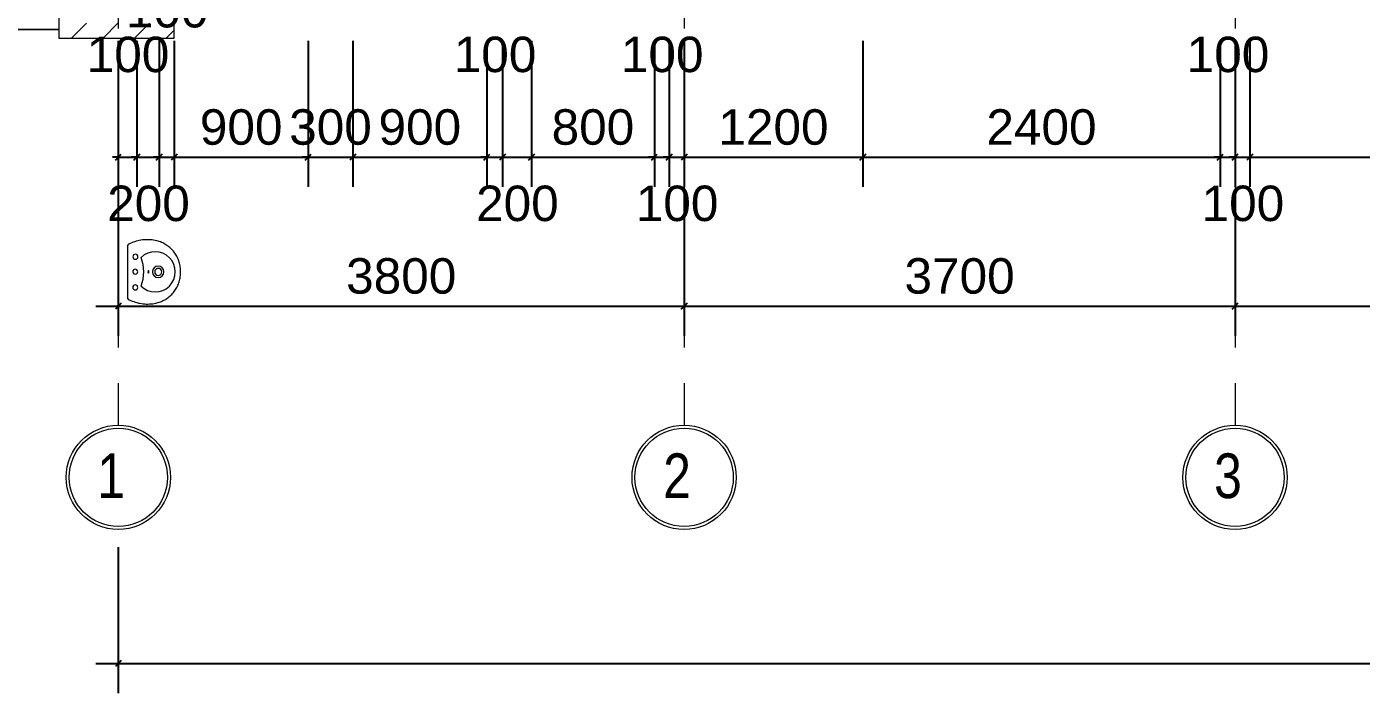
# Model space of a CAD drawing. Header units: millimetres. Extents: x -20510 to 108935, y -243239 to 20306.
# Drawn here: x -65 to 8898, y -74800 to -70324 of the extents above; entities that cross this region are included whole.
import ezdxf

# ---------------------------------------------------------------- set-up
doc = ezdxf.new("R2010")
doc.units = ezdxf.units.MM
doc.linetypes.add('Hidden', pattern=[714.375, 476.25, -238.125])
for name, color, linetype, lineweight in [('A-ANNO-DIMS', 1, 'Continuous', 9), ('A-WALL', 7, 'Continuous', 25), ('A-WALL-PATT', 8, 'Continuous', 18), ('G-IMPT', 8, 'Continuous', 9), ('P-SANR-FIXT', 3, 'Continuous', 9), ('S-GRID', 1, 'Continuous', 9), ('S-GRID-IDEN', 1, 'Continuous', 9)]:
    doc.layers.add(name, color=color, linetype=linetype, lineweight=lineweight)
doc.styles.add('Arial_1', font='arial.ttf', dxfattribs={"width": 0.8, "height": 200})
doc.styles.add('Arial_5', font='arial.ttf', dxfattribs={"height": 238.125})
doc.dimstyles.new('SecretInternalLinAngDimStyle5p4736185', dxfattribs={"dimscale": 304.8, "dimtxt": 242.94927, "dimasz": 0.130208, "dimexe": 0.656168, "dimexo": 0.0625, "dimgap": 0.260417, "dimtad": 1, "dimdec": 0, "dimrnd": 100, "dimzin": 0, "dimdsep": 46, "dimtxsty": 'Arial_5', "dimblk1": 'OBLIQUE', "dimblk2": 'OBLIQUE', "dimsah": 1, "dimcen": 0.09, "dimdle": 0.492126, "dimazin": 0, "dimtfac": 1, "dimtdec": 4, "dimtix": 1, "dimtmove": 0, "dimatfit": 3, "dimfxl": 2.624672, "dimfxlon": 1, "dimtvp": 1, "dimtolj": 1, "dimtzin": 0, "dimarcsym": 2})
doc.dimstyles.new('SecretInternalLinAngDimStyle5p4736185_1', dxfattribs={"dimscale": 304.8, "dimtxt": 242.94927, "dimasz": 0.130208, "dimexe": 0.656168, "dimexo": 0.0625, "dimgap": 0.260417, "dimtad": 1, "dimdec": 0, "dimrnd": 100, "dimzin": 0, "dimdsep": 46, "dimtxsty": 'Arial_5', "dimblk1": 'OBLIQUE', "dimblk2": 'OBLIQUE', "dimsah": 1, "dimcen": 0.09, "dimdle": 0.492126, "dimazin": 0, "dimtfac": 1, "dimtdec": 4, "dimtix": 1, "dimtmove": 2, "dimatfit": 3, "dimfxl": 2.624672, "dimfxlon": 1, "dimtvp": 1, "dimtolj": 1, "dimtzin": 0, "dimarcsym": 2})

# ---------------------------------------------------------------- blocks, each defined once
blk = doc.blocks.new('Mat_Tien_3dsMax - Sync_3dsMax_To_Revit-2401403-03_MẶT BẰNG TẦNG 3')
at = {"layer": 'G-IMPT'}
for p, q in [((-599.8, -6941.8), (-250, -6941.8)), ((-250, -6941.8), (-599.8, -6941.8))]:
    blk.add_line(p, q, dxfattribs=at)
blk = doc.blocks.new('Mat_Tien_3dsMax - Mat_Tien_3dsMax-2387879-03_MẶT BẰNG TẦNG 3')
blk.add_blockref('Mat_Tien_3dsMax - Sync_3dsMax_To_Revit-2401403-03_MẶT BẰNG TẦNG 3', (0, 0))
blk = doc.blocks.new('Sink - Cloakroom - 440 x 350mm-2348746-03_MẶT BẰNG TẦNG 3')
at = {"layer": 'P-SANR-FIXT'}
for p, q in [((182.1, 0), (-179.1, 0)), ((-177.5, 0), (-176.5, 0)), ((176.5, 0), (177.5, 0))]:
    blk.add_line(p, q, dxfattribs=at)
at = {"layer": 'P-SANR-FIXT', "flags": 128}
for points in [[(0, 353.4), (-8.3, 353.5), (-16.7, 353.2), (-25, 352.6), (-33.3, 351.7), (-41.5, 350.4), (-49.7, 348.9), (-57.8, 346.9), (-65.8, 344.7), (-73.8, 342.1), (-81.6, 339.3), (-89.3, 336.1), (-96.9, 332.6), (-104.3, 328.8), (-111.5, 324.7), (-118.6, 320.4), (-125.6, 315.7), (-132.3, 310.8), (-138.8, 305.6), (-145.1, 300.2), (-151.2, 294.5), (-157.1, 288.5), (-162.7, 282.4), (-168, 276), (-173.1, 269.4), (-178, 262.6), (-182.5, 255.6), (-186.8, 248.5), (-190.8, 241.2), (-194.5, 233.7), (-197.9, 226.1), (-201, 218.3), (-203.8, 210.5), (-206.2, 202.5), (-208.3, 194.5), (-208.4, 194.2)], [(208.4, 194.2), (206.3, 202.3), (203.8, 210.3), (201.1, 218.1), (198, 225.9), (194.6, 233.5), (190.9, 241), (186.9, 248.3), (182.7, 255.5), (178.1, 262.4), (173.3, 269.2), (168.2, 275.8), (162.8, 282.2), (157.2, 288.4), (151.4, 294.3), (145.3, 300), (139, 305.5), (132.5, 310.7), (125.7, 315.6), (118.8, 320.2), (111.7, 324.6), (104.5, 328.7), (97, 332.5), (89.5, 336), (81.8, 339.2), (74, 342.1), (66, 344.6), (58, 346.9), (49.9, 348.8), (41.7, 350.4), (33.5, 351.7), (25.2, 352.6), (16.9, 353.2), (8.6, 353.5), (0.2, 353.4), (0, 353.4)], [(-208.4, 194.2), (-210.7, 183.7), (-212.6, 173.1), (-214.1, 162.5), (-215.2, 151.7), (-215.8, 141), (-216, 130.2), (-215.7, 119.4), (-215.1, 108.7), (-214, 98), (-212.5, 87.3), (-210.5, 76.7), (-208.1, 66.2), (-205.3, 55.8), (-202.1, 45.5), (-198.5, 35.4), (-194.5, 25.4), (-190.1, 15.6), (-185.3, 5.9), (-182.1, 0)], [(182.1, 0), (187.1, 9.5), (191.8, 19.2), (196.1, 29.1), (199.9, 39.2), (203.4, 49.4), (206.4, 59.7), (209.1, 70.2), (211.3, 80.7), (213.1, 91.3), (214.4, 102), (215.4, 112.7), (215.9, 123.5), (216, 134.3), (215.6, 145), (214.8, 155.8), (213.6, 166.5), (212, 177.1), (209.9, 187.7), (208.4, 194.2)]]:
    blk.add_lwpolyline(points, dxfattribs=at)
at = {"layer": 'P-SANR-FIXT'}
for centre, radius, start, end in [((0, 183.6), 135, 314.94439, 224.53709), ((0, 203.6), 38.6, 0, 180), ((0, 203.6), 38.6, 180, 0), ((0, 203.6), 23.5, 0, 180), ((0, 203.6), 23.5, 180, 0), ((-1.6, -160.3), 266.6, 68.68012, 110.80136), ((-101.3, 50.7), 17, 0, 180), ((-101.3, 50.7), 17, 180, 0), ((-0.8, 49.2), 16.8, 90, 270), ((-0.8, 49.2), 16.8, 270, 90), ((104.3, 49.7), 17, 0, 180), ((104.3, 49.7), 17, 180, 0)]:
    blk.add_arc(centre, radius, start, end, dxfattribs=at)
for major_axis in [(-9.08, 0), (9.08, 0)]:
    blk.add_ellipse((-0.5, 137.4), major_axis=major_axis, ratio=0.332108, start_param=3.141593, end_param=6.283185, dxfattribs=at)
blk.add_open_spline([(0, 353.3), (0, 353.4), (0, 353.4), (0, 353.4)], degree=3, dxfattribs=at)
for points, knots in [([(0, 353.4), (0, 353.4), (0, 353.3), (0, 352.7), (0, 351.5), (0, 350.3), (0, 349.7), (0, 349.4)], [-0.8570646, -0.8570646, -0.8570646, -0.8570646, -0.75, -0.5, -0.25, -0.125, 0, 0, 0, 0]), ([(-182, 0), (-181.9, 0), (-181.8, 0), (-181.6, 0), (-181.1, 0), (-180.3, 0), (-179.1, 0), (-178.2, 0), (-177.5, 0)], [-0.75, -0.75, -0.75, -0.75, -0.6875, -0.625, -0.5, -0.375, -0.25, 0, 0, 0, 0]), ([(177.5, 0), (178.2, 0), (179.1, 0), (180.3, 0), (181.1, 0), (181.6, 0), (181.8, 0), (181.9, 0), (182, 0)], [-1, -1, -1, -1, -0.75, -0.625, -0.5, -0.375, -0.3125, -0.25, -0.25, -0.25, -0.25])]:
    blk.add_open_spline(points, degree=3, knots=knots, dxfattribs=at)
blk = doc.blocks.new('Grid - TRUC  D1-102336-03_MẶT BẰNG TẦNG 3')
at = {"layer": 'S-GRID-IDEN'}
for radius in [3.5, 3.3]:
    blk.add_circle((0, 0), radius, dxfattribs=at)
blk = doc.blocks.new('_Oblique')
at = {"color": 0, "linetype": 'ByBlock', "lineweight": -2}
blk.add_line((-0.5, -0.5), (0.5, 0.5), dxfattribs=at)
blk = doc.blocks.new('DIMBLOCK1-03_MẶT BẰNG TẦNG 3')
at = {"layer": 'A-ANNO-DIMS', "color": 0, "lineweight": -2, "transparency": 16777216}
for p, q in [((550, -73819.1), (550, -74800)), ((37150, -73819.1), (37150, -74800)), ((400, -74600), (37300, -74600))]:
    blk.add_line(p, q, dxfattribs=at)
at = {"layer": 'Defpoints', "color": 0, "transparency": 16777216}
for p in [(550, -73800), (37150, -73800), (37150, -74600)]:
    blk.add_point(p, dxfattribs=at)
at = {"layer": 'A-ANNO-DIMS', "color": 0, "lineweight": -2, "transparency": 16777216, "xscale": 39.6875, "yscale": 39.6875, "zscale": 39.6875, "rotation": 180}
blk.add_blockref('_Oblique', (550, -74600), dxfattribs=at)
at = {"layer": 'A-ANNO-DIMS', "color": 0, "lineweight": -2, "transparency": 16777216, "xscale": 39.6875, "yscale": 39.6875, "zscale": 39.6875}
blk.add_blockref('_Oblique', (37150, -74600), dxfattribs=at)
at = {"layer": 'A-ANNO-DIMS', "color": 0, "transparency": 16777216, "insert": (18850, -74399), "char_height": 238.12, "width": 1098.878, "attachment_point": 5, "style": 'Arial_5'}
blk.add_mtext('\\A1;36600', dxfattribs=at)
blk = doc.blocks.new('DIMBLOCK2-03_MẶT BẰNG TẦNG 3')
at = {"layer": 'A-ANNO-DIMS', "color": 0, "lineweight": -2, "transparency": 16777216}
for p, q in [((550, -71419.1), (550, -72400)), ((4350, -71419.1), (4350, -72400)), ((400, -72200), (4500, -72200))]:
    blk.add_line(p, q, dxfattribs=at)
at = {"layer": 'Defpoints', "color": 0, "transparency": 16777216}
for p in [(550, -71400), (4350, -71400), (4350, -72200)]:
    blk.add_point(p, dxfattribs=at)
at = {"layer": 'A-ANNO-DIMS', "color": 0, "lineweight": -2, "transparency": 16777216, "xscale": 39.6875, "yscale": 39.6875, "zscale": 39.6875, "rotation": 180}
blk.add_blockref('_Oblique', (550, -72200), dxfattribs=at)
at = {"layer": 'A-ANNO-DIMS', "color": 0, "lineweight": -2, "transparency": 16777216, "xscale": 39.6875, "yscale": 39.6875, "zscale": 39.6875}
blk.add_blockref('_Oblique', (4350, -72200), dxfattribs=at)
at = {"layer": 'A-ANNO-DIMS', "color": 0, "transparency": 16777216, "insert": (2450, -71999), "char_height": 238.12, "width": 879.103, "attachment_point": 5, "style": 'Arial_5'}
blk.add_mtext('\\A1;3800', dxfattribs=at)
blk = doc.blocks.new('DIMBLOCK3-03_MẶT BẰNG TẦNG 3')
at = {"layer": 'A-ANNO-DIMS', "color": 0, "lineweight": -2, "transparency": 16777216}
for p, q in [((4350, -71419.1), (4350, -72400)), ((8050, -71419.1), (8050, -72400)), ((4200, -72200), (8200, -72200))]:
    blk.add_line(p, q, dxfattribs=at)
at = {"layer": 'Defpoints', "color": 0, "transparency": 16777216}
for p in [(4350, -71400), (8050, -71400), (8050, -72200)]:
    blk.add_point(p, dxfattribs=at)
at = {"layer": 'A-ANNO-DIMS', "color": 0, "lineweight": -2, "transparency": 16777216, "xscale": 39.6875, "yscale": 39.6875, "zscale": 39.6875, "rotation": 180}
blk.add_blockref('_Oblique', (4350, -72200), dxfattribs=at)
at = {"layer": 'A-ANNO-DIMS', "color": 0, "lineweight": -2, "transparency": 16777216, "xscale": 39.6875, "yscale": 39.6875, "zscale": 39.6875}
blk.add_blockref('_Oblique', (8050, -72200), dxfattribs=at)
at = {"layer": 'A-ANNO-DIMS', "color": 0, "transparency": 16777216, "insert": (6200, -71999), "char_height": 238.12, "width": 879.103, "attachment_point": 5, "style": 'Arial_5'}
blk.add_mtext('\\A1;3700', dxfattribs=at)
blk = doc.blocks.new('DIMBLOCK4-03_MẶT BẰNG TẦNG 3')
at = {"layer": 'A-ANNO-DIMS', "color": 0, "lineweight": -2, "transparency": 16777216}
for p, q in [((8050, -71419.1), (8050, -72400)), ((11650, -71419.1), (11650, -72400)), ((7900, -72200), (11800, -72200))]:
    blk.add_line(p, q, dxfattribs=at)
at = {"layer": 'Defpoints', "color": 0, "transparency": 16777216}
for p in [(8050, -71400), (11650, -71400), (11650, -72200)]:
    blk.add_point(p, dxfattribs=at)
at = {"layer": 'A-ANNO-DIMS', "color": 0, "lineweight": -2, "transparency": 16777216, "xscale": 39.6875, "yscale": 39.6875, "zscale": 39.6875, "rotation": 180}
blk.add_blockref('_Oblique', (8050, -72200), dxfattribs=at)
at = {"layer": 'A-ANNO-DIMS', "color": 0, "lineweight": -2, "transparency": 16777216, "xscale": 39.6875, "yscale": 39.6875, "zscale": 39.6875}
blk.add_blockref('_Oblique', (11650, -72200), dxfattribs=at)
at = {"layer": 'A-ANNO-DIMS', "color": 0, "transparency": 16777216, "insert": (9850, -71999), "char_height": 238.12, "width": 879.103, "attachment_point": 5, "style": 'Arial_5'}
blk.add_mtext('\\A1;3600', dxfattribs=at)
blk = doc.blocks.new('DIMBLOCK12-03_MẶT BẰNG TẦNG 3')
at = {"layer": 'A-ANNO-DIMS', "color": 0, "lineweight": -2, "transparency": 16777216}
for p, q in [((550, -70419.1), (550, -71400)), ((675, -70419.1), (675, -71400)), ((550, -71200), (510.3, -71200)), ((550, -71200), (675, -71200)), ((675, -71200), (714.7, -71200))]:
    blk.add_line(p, q, dxfattribs=at)
at = {"layer": 'Defpoints', "color": 0, "transparency": 16777216}
for p in [(550, -70400), (675, -70400), (675, -71200)]:
    blk.add_point(p, dxfattribs=at)
at = {"layer": 'A-ANNO-DIMS', "color": 0, "lineweight": -2, "transparency": 16777216, "xscale": 39.6875, "yscale": 39.6875, "zscale": 39.6875}
blk.add_blockref('_Oblique', (550, -71200), dxfattribs=at)
at = {"layer": 'A-ANNO-DIMS', "color": 0, "lineweight": -2, "transparency": 16777216, "xscale": 39.6875, "yscale": 39.6875, "zscale": 39.6875, "rotation": 180}
blk.add_blockref('_Oblique', (675, -71200), dxfattribs=at)
at = {"layer": 'A-ANNO-DIMS', "color": 0, "transparency": 16777216, "insert": (337.8, -70390.9), "char_height": 238.12, "width": 659.327, "attachment_point": 1, "line_spacing_factor": 0.941778, "style": 'Arial_5'}
blk.add_mtext('\\A1;100', dxfattribs=at)
blk = doc.blocks.new('DIMBLOCK13-03_MẶT BẰNG TẦNG 3')
at = {"layer": 'A-ANNO-DIMS', "color": 0, "lineweight": -2, "transparency": 16777216}
for p, q in [((675, -70419.1), (675, -71400)), ((825, -70419.1), (825, -71400)), ((675, -71200), (635.3, -71200)), ((675, -71200), (825, -71200)), ((825, -71200), (864.7, -71200))]:
    blk.add_line(p, q, dxfattribs=at)
at = {"layer": 'Defpoints', "color": 0, "transparency": 16777216}
for p in [(675, -70400), (825, -70400), (825, -71200)]:
    blk.add_point(p, dxfattribs=at)
at = {"layer": 'A-ANNO-DIMS', "color": 0, "lineweight": -2, "transparency": 16777216, "xscale": 39.6875, "yscale": 39.6875, "zscale": 39.6875}
blk.add_blockref('_Oblique', (675, -71200), dxfattribs=at)
at = {"layer": 'A-ANNO-DIMS', "color": 0, "lineweight": -2, "transparency": 16777216, "xscale": 39.6875, "yscale": 39.6875, "zscale": 39.6875, "rotation": 180}
blk.add_blockref('_Oblique', (825, -71200), dxfattribs=at)
at = {"layer": 'A-ANNO-DIMS', "color": 0, "transparency": 16777216, "insert": (475.3, -71390.9), "char_height": 238.12, "width": 659.327, "attachment_point": 1, "line_spacing_factor": 0.941778, "style": 'Arial_5'}
blk.add_mtext('\\A1;200', dxfattribs=at)
blk = doc.blocks.new('DIMBLOCK14-03_MẶT BẰNG TẦNG 3')
at = {"layer": 'A-ANNO-DIMS', "color": 0, "lineweight": -2, "transparency": 16777216}
for p, q in [((825, -70419.1), (825, -71400)), ((925, -70419.1), (925, -71400)), ((825, -71200), (785.3, -71200)), ((825, -71200), (925, -71200)), ((925, -71200), (964.7, -71200))]:
    blk.add_line(p, q, dxfattribs=at)
at = {"layer": 'Defpoints', "color": 0, "transparency": 16777216}
for p in [(825, -70400), (925, -70400), (925, -71200)]:
    blk.add_point(p, dxfattribs=at)
at = {"layer": 'A-ANNO-DIMS', "color": 0, "lineweight": -2, "transparency": 16777216, "xscale": 39.6875, "yscale": 39.6875, "zscale": 39.6875}
blk.add_blockref('_Oblique', (825, -71200), dxfattribs=at)
at = {"layer": 'A-ANNO-DIMS', "color": 0, "lineweight": -2, "transparency": 16777216, "xscale": 39.6875, "yscale": 39.6875, "zscale": 39.6875, "rotation": 180}
blk.add_blockref('_Oblique', (925, -71200), dxfattribs=at)
at = {"layer": 'A-ANNO-DIMS', "color": 0, "transparency": 16777216, "insert": (600.3, -70090.9), "char_height": 238.12, "width": 659.327, "attachment_point": 1, "line_spacing_factor": 0.941778, "style": 'Arial_5'}
blk.add_mtext('\\A1;100', dxfattribs=at)
blk = doc.blocks.new('DIMBLOCK15-03_MẶT BẰNG TẦNG 3')
at = {"layer": 'A-ANNO-DIMS', "color": 0, "lineweight": -2, "transparency": 16777216}
for p, q in [((925, -70419.1), (925, -71400)), ((1825, -70419.1), (1825, -71400)), ((775, -71200), (1975, -71200))]:
    blk.add_line(p, q, dxfattribs=at)
at = {"layer": 'Defpoints', "color": 0, "transparency": 16777216}
for p in [(925, -70400), (1825, -70400), (1825, -71200)]:
    blk.add_point(p, dxfattribs=at)
at = {"layer": 'A-ANNO-DIMS', "color": 0, "lineweight": -2, "transparency": 16777216, "xscale": 39.6875, "yscale": 39.6875, "zscale": 39.6875, "rotation": 180}
blk.add_blockref('_Oblique', (925, -71200), dxfattribs=at)
at = {"layer": 'A-ANNO-DIMS', "color": 0, "lineweight": -2, "transparency": 16777216, "xscale": 39.6875, "yscale": 39.6875, "zscale": 39.6875}
blk.add_blockref('_Oblique', (1825, -71200), dxfattribs=at)
at = {"layer": 'A-ANNO-DIMS', "color": 0, "transparency": 16777216, "insert": (1375, -70999), "char_height": 238.12, "width": 659.327, "attachment_point": 5, "style": 'Arial_5'}
blk.add_mtext('\\A1;900', dxfattribs=at)
blk = doc.blocks.new('DIMBLOCK16-03_MẶT BẰNG TẦNG 3')
at = {"layer": 'A-ANNO-DIMS', "color": 0, "lineweight": -2, "transparency": 16777216}
for p, q in [((1825, -70419.1), (1825, -71400)), ((2125, -70419.1), (2125, -71400)), ((1825, -71200), (1785.3, -71200)), ((1825, -71200), (2125, -71200)), ((2125, -71200), (2164.7, -71200))]:
    blk.add_line(p, q, dxfattribs=at)
at = {"layer": 'Defpoints', "color": 0, "transparency": 16777216}
for p in [(1825, -70400), (2125, -70400), (2125, -71200)]:
    blk.add_point(p, dxfattribs=at)
at = {"layer": 'A-ANNO-DIMS', "color": 0, "lineweight": -2, "transparency": 16777216, "xscale": 39.6875, "yscale": 39.6875, "zscale": 39.6875}
blk.add_blockref('_Oblique', (1825, -71200), dxfattribs=at)
at = {"layer": 'A-ANNO-DIMS', "color": 0, "lineweight": -2, "transparency": 16777216, "xscale": 39.6875, "yscale": 39.6875, "zscale": 39.6875, "rotation": 180}
blk.add_blockref('_Oblique', (2125, -71200), dxfattribs=at)
at = {"layer": 'A-ANNO-DIMS', "color": 0, "transparency": 16777216, "insert": (1975, -70999), "char_height": 238.12, "width": 659.327, "attachment_point": 5, "style": 'Arial_5'}
blk.add_mtext('\\A1;300', dxfattribs=at)
blk = doc.blocks.new('DIMBLOCK17-03_MẶT BẰNG TẦNG 3')
at = {"layer": 'A-ANNO-DIMS', "color": 0, "lineweight": -2, "transparency": 16777216}
for p, q in [((2125, -70419.1), (2125, -71400)), ((3025, -70419.1), (3025, -71400)), ((1975, -71200), (3175, -71200))]:
    blk.add_line(p, q, dxfattribs=at)
at = {"layer": 'Defpoints', "color": 0, "transparency": 16777216}
for p in [(2125, -70400), (3025, -70400), (3025, -71200)]:
    blk.add_point(p, dxfattribs=at)
at = {"layer": 'A-ANNO-DIMS', "color": 0, "lineweight": -2, "transparency": 16777216, "xscale": 39.6875, "yscale": 39.6875, "zscale": 39.6875, "rotation": 180}
blk.add_blockref('_Oblique', (2125, -71200), dxfattribs=at)
at = {"layer": 'A-ANNO-DIMS', "color": 0, "lineweight": -2, "transparency": 16777216, "xscale": 39.6875, "yscale": 39.6875, "zscale": 39.6875}
blk.add_blockref('_Oblique', (3025, -71200), dxfattribs=at)
at = {"layer": 'A-ANNO-DIMS', "color": 0, "transparency": 16777216, "insert": (2575, -70999), "char_height": 238.12, "width": 659.327, "attachment_point": 5, "style": 'Arial_5'}
blk.add_mtext('\\A1;900', dxfattribs=at)
blk = doc.blocks.new('DIMBLOCK18-03_MẶT BẰNG TẦNG 3')
at = {"layer": 'A-ANNO-DIMS', "color": 0, "lineweight": -2, "transparency": 16777216}
for p, q in [((3025, -70419.1), (3025, -71400)), ((3130, -70419.1), (3130, -71400)), ((3025, -71200), (2985.3, -71200)), ((3025, -71200), (3130, -71200)), ((3130, -71200), (3169.7, -71200))]:
    blk.add_line(p, q, dxfattribs=at)
at = {"layer": 'Defpoints', "color": 0, "transparency": 16777216}
for p in [(3025, -70400), (3130, -70400), (3130, -71200)]:
    blk.add_point(p, dxfattribs=at)
at = {"layer": 'A-ANNO-DIMS', "color": 0, "lineweight": -2, "transparency": 16777216, "xscale": 39.6875, "yscale": 39.6875, "zscale": 39.6875}
blk.add_blockref('_Oblique', (3025, -71200), dxfattribs=at)
at = {"layer": 'A-ANNO-DIMS', "color": 0, "lineweight": -2, "transparency": 16777216, "xscale": 39.6875, "yscale": 39.6875, "zscale": 39.6875, "rotation": 180}
blk.add_blockref('_Oblique', (3130, -71200), dxfattribs=at)
at = {"layer": 'A-ANNO-DIMS', "color": 0, "transparency": 16777216, "insert": (2802.8, -70390.9), "char_height": 238.12, "width": 659.327, "attachment_point": 1, "line_spacing_factor": 0.941778, "style": 'Arial_5'}
blk.add_mtext('\\A1;100', dxfattribs=at)
blk = doc.blocks.new('DIMBLOCK19-03_MẶT BẰNG TẦNG 3')
at = {"layer": 'A-ANNO-DIMS', "color": 0, "lineweight": -2, "transparency": 16777216}
for p, q in [((3130, -70419.1), (3130, -71400)), ((3325, -70419.1), (3325, -71400)), ((2980, -71200), (3475, -71200))]:
    blk.add_line(p, q, dxfattribs=at)
at = {"layer": 'Defpoints', "color": 0, "transparency": 16777216}
for p in [(3130, -70400), (3325, -70400), (3325, -71200)]:
    blk.add_point(p, dxfattribs=at)
at = {"layer": 'A-ANNO-DIMS', "color": 0, "lineweight": -2, "transparency": 16777216, "xscale": 39.6875, "yscale": 39.6875, "zscale": 39.6875, "rotation": 180}
blk.add_blockref('_Oblique', (3130, -71200), dxfattribs=at)
at = {"layer": 'A-ANNO-DIMS', "color": 0, "lineweight": -2, "transparency": 16777216, "xscale": 39.6875, "yscale": 39.6875, "zscale": 39.6875}
blk.add_blockref('_Oblique', (3325, -71200), dxfattribs=at)
at = {"layer": 'A-ANNO-DIMS', "color": 0, "transparency": 16777216, "insert": (2952.8, -71390.9), "char_height": 238.12, "width": 659.327, "attachment_point": 1, "line_spacing_factor": 0.941778, "style": 'Arial_5'}
blk.add_mtext('\\A1;200', dxfattribs=at)
blk = doc.blocks.new('DIMBLOCK20-03_MẶT BẰNG TẦNG 3')
at = {"layer": 'A-ANNO-DIMS', "color": 0, "lineweight": -2, "transparency": 16777216}
for p, q in [((3325, -70419.1), (3325, -71400)), ((4150, -70419.1), (4150, -71400)), ((3175, -71200), (4300, -71200))]:
    blk.add_line(p, q, dxfattribs=at)
at = {"layer": 'Defpoints', "color": 0, "transparency": 16777216}
for p in [(3325, -70400), (4150, -70400), (4150, -71200)]:
    blk.add_point(p, dxfattribs=at)
at = {"layer": 'A-ANNO-DIMS', "color": 0, "lineweight": -2, "transparency": 16777216, "xscale": 39.6875, "yscale": 39.6875, "zscale": 39.6875, "rotation": 180}
blk.add_blockref('_Oblique', (3325, -71200), dxfattribs=at)
at = {"layer": 'A-ANNO-DIMS', "color": 0, "lineweight": -2, "transparency": 16777216, "xscale": 39.6875, "yscale": 39.6875, "zscale": 39.6875}
blk.add_blockref('_Oblique', (4150, -71200), dxfattribs=at)
at = {"layer": 'A-ANNO-DIMS', "color": 0, "transparency": 16777216, "insert": (3737.5, -70999), "char_height": 238.12, "width": 659.327, "attachment_point": 5, "style": 'Arial_5'}
blk.add_mtext('\\A1;800', dxfattribs=at)
blk = doc.blocks.new('DIMBLOCK21-03_MẶT BẰNG TẦNG 3')
at = {"layer": 'A-ANNO-DIMS', "color": 0, "lineweight": -2, "transparency": 16777216}
for p, q in [((4150, -70419.1), (4150, -71400)), ((4250, -70419.1), (4250, -71400)), ((4150, -71200), (4110.3, -71200)), ((4150, -71200), (4250, -71200)), ((4250, -71200), (4289.7, -71200))]:
    blk.add_line(p, q, dxfattribs=at)
at = {"layer": 'Defpoints', "color": 0, "transparency": 16777216}
for p in [(4150, -70400), (4250, -70400), (4250, -71200)]:
    blk.add_point(p, dxfattribs=at)
at = {"layer": 'A-ANNO-DIMS', "color": 0, "lineweight": -2, "transparency": 16777216, "xscale": 39.6875, "yscale": 39.6875, "zscale": 39.6875}
blk.add_blockref('_Oblique', (4150, -71200), dxfattribs=at)
at = {"layer": 'A-ANNO-DIMS', "color": 0, "lineweight": -2, "transparency": 16777216, "xscale": 39.6875, "yscale": 39.6875, "zscale": 39.6875, "rotation": 180}
blk.add_blockref('_Oblique', (4250, -71200), dxfattribs=at)
at = {"layer": 'A-ANNO-DIMS', "color": 0, "transparency": 16777216, "insert": (3925.3, -70390.9), "char_height": 238.12, "width": 659.327, "attachment_point": 1, "line_spacing_factor": 0.941778, "style": 'Arial_5'}
blk.add_mtext('\\A1;100', dxfattribs=at)
blk = doc.blocks.new('DIMBLOCK22-03_MẶT BẰNG TẦNG 3')
at = {"layer": 'A-ANNO-DIMS', "color": 0, "lineweight": -2, "transparency": 16777216}
for p, q in [((4250, -70419.1), (4250, -71400)), ((4350, -70419.1), (4350, -71400)), ((4250, -71200), (4210.3, -71200)), ((4250, -71200), (4350, -71200)), ((4350, -71200), (4389.7, -71200))]:
    blk.add_line(p, q, dxfattribs=at)
at = {"layer": 'Defpoints', "color": 0, "transparency": 16777216}
for p in [(4250, -70400), (4350, -70400), (4350, -71200)]:
    blk.add_point(p, dxfattribs=at)
at = {"layer": 'A-ANNO-DIMS', "color": 0, "lineweight": -2, "transparency": 16777216, "xscale": 39.6875, "yscale": 39.6875, "zscale": 39.6875}
blk.add_blockref('_Oblique', (4250, -71200), dxfattribs=at)
at = {"layer": 'A-ANNO-DIMS', "color": 0, "lineweight": -2, "transparency": 16777216, "xscale": 39.6875, "yscale": 39.6875, "zscale": 39.6875, "rotation": 180}
blk.add_blockref('_Oblique', (4350, -71200), dxfattribs=at)
at = {"layer": 'A-ANNO-DIMS', "color": 0, "transparency": 16777216, "insert": (4025.3, -71390.9), "char_height": 238.12, "width": 659.327, "attachment_point": 1, "line_spacing_factor": 0.941778, "style": 'Arial_5'}
blk.add_mtext('\\A1;100', dxfattribs=at)
blk = doc.blocks.new('DIMBLOCK23-03_MẶT BẰNG TẦNG 3')
at = {"layer": 'A-ANNO-DIMS', "color": 0, "lineweight": -2, "transparency": 16777216}
for p, q in [((4350, -70419.1), (4350, -71400)), ((5550, -70419.1), (5550, -71400)), ((4200, -71200), (5700, -71200))]:
    blk.add_line(p, q, dxfattribs=at)
at = {"layer": 'Defpoints', "color": 0, "transparency": 16777216}
for p in [(4350, -70400), (5550, -70400), (5550, -71200)]:
    blk.add_point(p, dxfattribs=at)
at = {"layer": 'A-ANNO-DIMS', "color": 0, "lineweight": -2, "transparency": 16777216, "xscale": 39.6875, "yscale": 39.6875, "zscale": 39.6875, "rotation": 180}
blk.add_blockref('_Oblique', (4350, -71200), dxfattribs=at)
at = {"layer": 'A-ANNO-DIMS', "color": 0, "lineweight": -2, "transparency": 16777216, "xscale": 39.6875, "yscale": 39.6875, "zscale": 39.6875}
blk.add_blockref('_Oblique', (5550, -71200), dxfattribs=at)
at = {"layer": 'A-ANNO-DIMS', "color": 0, "transparency": 16777216, "insert": (4950, -70999), "char_height": 238.12, "width": 879.103, "attachment_point": 5, "style": 'Arial_5'}
blk.add_mtext('\\A1;1200', dxfattribs=at)
blk = doc.blocks.new('DIMBLOCK24-03_MẶT BẰNG TẦNG 3')
at = {"layer": 'A-ANNO-DIMS', "color": 0, "lineweight": -2, "transparency": 16777216}
for p, q in [((5550, -70419.1), (5550, -71400)), ((7950, -70419.1), (7950, -71400)), ((5400, -71200), (8100, -71200))]:
    blk.add_line(p, q, dxfattribs=at)
at = {"layer": 'Defpoints', "color": 0, "transparency": 16777216}
for p in [(5550, -70400), (7950, -70400), (7950, -71200)]:
    blk.add_point(p, dxfattribs=at)
at = {"layer": 'A-ANNO-DIMS', "color": 0, "lineweight": -2, "transparency": 16777216, "xscale": 39.6875, "yscale": 39.6875, "zscale": 39.6875, "rotation": 180}
blk.add_blockref('_Oblique', (5550, -71200), dxfattribs=at)
at = {"layer": 'A-ANNO-DIMS', "color": 0, "lineweight": -2, "transparency": 16777216, "xscale": 39.6875, "yscale": 39.6875, "zscale": 39.6875}
blk.add_blockref('_Oblique', (7950, -71200), dxfattribs=at)
at = {"layer": 'A-ANNO-DIMS', "color": 0, "transparency": 16777216, "insert": (6750, -70999), "char_height": 238.12, "width": 879.103, "attachment_point": 5, "style": 'Arial_5'}
blk.add_mtext('\\A1;2400', dxfattribs=at)
blk = doc.blocks.new('DIMBLOCK25-03_MẶT BẰNG TẦNG 3')
at = {"layer": 'A-ANNO-DIMS', "color": 0, "lineweight": -2, "transparency": 16777216}
for p, q in [((7950, -70419.1), (7950, -71400)), ((8050, -70419.1), (8050, -71400)), ((7950, -71200), (7910.3, -71200)), ((7950, -71200), (8050, -71200)), ((8050, -71200), (8089.7, -71200))]:
    blk.add_line(p, q, dxfattribs=at)
at = {"layer": 'Defpoints', "color": 0, "transparency": 16777216}
for p in [(7950, -70400), (8050, -70400), (8050, -71200)]:
    blk.add_point(p, dxfattribs=at)
at = {"layer": 'A-ANNO-DIMS', "color": 0, "lineweight": -2, "transparency": 16777216, "xscale": 39.6875, "yscale": 39.6875, "zscale": 39.6875}
blk.add_blockref('_Oblique', (7950, -71200), dxfattribs=at)
at = {"layer": 'A-ANNO-DIMS', "color": 0, "lineweight": -2, "transparency": 16777216, "xscale": 39.6875, "yscale": 39.6875, "zscale": 39.6875, "rotation": 180}
blk.add_blockref('_Oblique', (8050, -71200), dxfattribs=at)
at = {"layer": 'A-ANNO-DIMS', "color": 0, "transparency": 16777216, "insert": (7725.3, -70390.9), "char_height": 238.12, "width": 659.327, "attachment_point": 1, "line_spacing_factor": 0.941778, "style": 'Arial_5'}
blk.add_mtext('\\A1;100', dxfattribs=at)
blk = doc.blocks.new('DIMBLOCK26-03_MẶT BẰNG TẦNG 3')
at = {"layer": 'A-ANNO-DIMS', "color": 0, "lineweight": -2, "transparency": 16777216}
for p, q in [((8050, -70419.1), (8050, -71400)), ((8150, -70419.1), (8150, -71400)), ((8050, -71200), (8010.3, -71200)), ((8050, -71200), (8150, -71200)), ((8150, -71200), (8189.7, -71200))]:
    blk.add_line(p, q, dxfattribs=at)
at = {"layer": 'Defpoints', "color": 0, "transparency": 16777216}
for p in [(8050, -70400), (8150, -70400), (8150, -71200)]:
    blk.add_point(p, dxfattribs=at)
at = {"layer": 'A-ANNO-DIMS', "color": 0, "lineweight": -2, "transparency": 16777216, "xscale": 39.6875, "yscale": 39.6875, "zscale": 39.6875}
blk.add_blockref('_Oblique', (8050, -71200), dxfattribs=at)
at = {"layer": 'A-ANNO-DIMS', "color": 0, "lineweight": -2, "transparency": 16777216, "xscale": 39.6875, "yscale": 39.6875, "zscale": 39.6875, "rotation": 180}
blk.add_blockref('_Oblique', (8150, -71200), dxfattribs=at)
at = {"layer": 'A-ANNO-DIMS', "color": 0, "transparency": 16777216, "insert": (7825.3, -71390.9), "char_height": 238.12, "width": 659.327, "attachment_point": 1, "line_spacing_factor": 0.941778, "style": 'Arial_5'}
blk.add_mtext('\\A1;100', dxfattribs=at)
blk = doc.blocks.new('DIMBLOCK27-03_MẶT BẰNG TẦNG 3')
at = {"layer": 'A-ANNO-DIMS', "color": 0, "lineweight": -2, "transparency": 16777216}
for p, q in [((8150, -70419.1), (8150, -71400)), ((11650, -70419.1), (11650, -71400)), ((8000, -71200), (11800, -71200))]:
    blk.add_line(p, q, dxfattribs=at)
at = {"layer": 'Defpoints', "color": 0, "transparency": 16777216}
for p in [(8150, -70400), (11650, -70400), (11650, -71200)]:
    blk.add_point(p, dxfattribs=at)
at = {"layer": 'A-ANNO-DIMS', "color": 0, "lineweight": -2, "transparency": 16777216, "xscale": 39.6875, "yscale": 39.6875, "zscale": 39.6875, "rotation": 180}
blk.add_blockref('_Oblique', (8150, -71200), dxfattribs=at)
at = {"layer": 'A-ANNO-DIMS', "color": 0, "lineweight": -2, "transparency": 16777216, "xscale": 39.6875, "yscale": 39.6875, "zscale": 39.6875}
blk.add_blockref('_Oblique', (11650, -71200), dxfattribs=at)
at = {"layer": 'A-ANNO-DIMS', "color": 0, "transparency": 16777216, "insert": (9900, -70999), "char_height": 238.12, "width": 879.103, "attachment_point": 5, "style": 'Arial_5'}
blk.add_mtext('\\A1;3500', dxfattribs=at)

msp = doc.modelspace()

# ---------------------------------------------------------------- hatches: boundary and pattern name
at = {"layer": 'A-WALL-PATT', "lineweight": 9}
h = msp.add_hatch(dxfattribs=at)
h.set_pattern_fill('FP_1', color=256, style=0, pattern_type=2)
h.set_pattern_definition([(45, (0, -70000), (-106.066, 106.066), [])])
h.paths.add_polyline_path([(150, -70401), (925, -70401), (925, -70301), (150, -70301)])

# ---------------------------------------------------------------- linework, layer by layer
at = {"layer": 'A-WALL', "lineweight": 18}
for p, q in [((150, -69650), (150, -70401)), ((925, -70401), (925, -69851)), ((150, -70401), (925, -70401))]:
    msp.add_line(p, q, dxfattribs=at)
at = {"layer": 'S-GRID', "linetype": 'Hidden'}
for p, q in [((550, -52000), (550, -73000)), ((4350, -52000), (4350, -73000)), ((8050, -52000), (8050, -73000))]:
    msp.add_line(p, q, dxfattribs=at)

# ---------------------------------------------------------------- block references
at = {"layer": 'G-IMPT'}
msp.add_blockref('Mat_Tien_3dsMax - Mat_Tien_3dsMax-2387879-03_MẶT BẰNG TẦNG 3', (400, -63400), dxfattribs=at)
at = {"layer": 'P-SANR-FIXT', "rotation": 270.0000000000001}
msp.add_blockref('Sink - Cloakroom - 440 x 350mm-2348746-03_MẶT BẰNG TẦNG 3', (614.3, -71970.1), dxfattribs=at)
at = {"layer": 'S-GRID-IDEN', "xscale": 99.99999999999991, "yscale": 99.99999999999991, "zscale": 99.99999999999991, "rotation": 180}
for p in [(550, -73350), (4350, -73350), (8050, -73350)]:
    msp.add_blockref('Grid - TRUC  D1-102336-03_MẶT BẰNG TẦNG 3', p, dxfattribs=at)

# ---------------------------------------------------------------- dimensions: what is measured, and where the dimension line sits
at = {"layer": 'A-ANNO-DIMS'}
for base, p1, p2, override, picture, middle in [((925, -71200), (825, -70400), (925, -70400), {"dimpost": '<>', "dimfxl": 100}, 'DIMBLOCK14-03_MẶT BẰNG TẦNG 3', (929.9, -70249.6)), ((675, -71200), (550, -70400), (675, -70400), {"dimpost": '<>', "dimfxl": 125}, 'DIMBLOCK12-03_MẶT BẰNG TẦNG 3', (667.4, -70549.6)), ((825, -71200), (675, -70400), (825, -70400), {"dimpost": '<>', "dimfxl": 150}, 'DIMBLOCK13-03_MẶT BẰNG TẦNG 3', (804.9, -71549.6)), ((3130, -71200), (3025, -70400), (3130, -70400), {"dimpost": '<>', "dimfxl": 105}, 'DIMBLOCK18-03_MẶT BẰNG TẦNG 3', (3132.4, -70549.6)), ((3325, -71200), (3130, -70400), (3325, -70400), {"dimpost": '<>', "dimfxl": 195}, 'DIMBLOCK19-03_MẶT BẰNG TẦNG 3', (3282.4, -71549.6)), ((4250, -71200), (4150, -70400), (4250, -70400), {"dimpost": '<>', "dimfxl": 100}, 'DIMBLOCK21-03_MẶT BẰNG TẦNG 3', (4254.9, -70549.6)), ((4350, -71200), (4250, -70400), (4350, -70400), {"dimpost": '<>', "dimfxl": 100}, 'DIMBLOCK22-03_MẶT BẰNG TẦNG 3', (4354.9, -71549.6)), ((8050, -71200), (7950, -70400), (8050, -70400), {"dimpost": '<>', "dimfxl": 100}, 'DIMBLOCK25-03_MẶT BẰNG TẦNG 3', (8054.9, -70549.6)), ((8150, -71200), (8050, -70400), (8150, -70400), {"dimpost": '<>', "dimfxl": 100}, 'DIMBLOCK26-03_MẶT BẰNG TẦNG 3', (8154.9, -71549.6))]:
    dim = msp.add_linear_dim(base=base, p1=p1, p2=p2, dimstyle='SecretInternalLinAngDimStyle5p4736185_1', override=override, dxfattribs=at)
    dim.commit()
    dim.dimension.update_dxf_attribs({"geometry": picture, "text_midpoint": middle, "dimtype": 160})
for base, p1, p2, override, picture, middle in [((1825, -71200), (925, -70400), (1825, -70400), {"dimpost": '<>', "dimfxl": 900}, 'DIMBLOCK15-03_MẶT BẰNG TẦNG 3', (1375, -70999)), ((2125, -71200), (1825, -70400), (2125, -70400), {"dimpost": '<>', "dimfxl": 300}, 'DIMBLOCK16-03_MẶT BẰNG TẦNG 3', (1975, -70999)), ((3025, -71200), (2125, -70400), (3025, -70400), {"dimpost": '<>', "dimfxl": 900}, 'DIMBLOCK17-03_MẶT BẰNG TẦNG 3', (2575, -70999)), ((4150, -71200), (3325, -70400), (4150, -70400), {"dimpost": '<>', "dimfxl": 825}, 'DIMBLOCK20-03_MẶT BẰNG TẦNG 3', (3737.5, -70999)), ((5550, -71200), (4350, -70400), (5550, -70400), {"dimpost": '<>', "dimfxl": 1200}, 'DIMBLOCK23-03_MẶT BẰNG TẦNG 3', (4950, -70999)), ((7950, -71200), (5550, -70400), (7950, -70400), {"dimpost": '<>', "dimfxl": 2400}, 'DIMBLOCK24-03_MẶT BẰNG TẦNG 3', (6750, -70999)), ((11650, -71200), (8150, -70400), (11650, -70400), {"dimpost": '<>', "dimfxl": 3500}, 'DIMBLOCK27-03_MẶT BẰNG TẦNG 3', (9900, -70999)), ((4350, -72200), (550, -71400), (4350, -71400), {"dimpost": '<>', "dimfxl": 3800}, 'DIMBLOCK2-03_MẶT BẰNG TẦNG 3', (2450, -71999)), ((8050, -72200), (4350, -71400), (8050, -71400), {"dimpost": '<>', "dimfxl": 3700}, 'DIMBLOCK3-03_MẶT BẰNG TẦNG 3', (6200, -71999)), ((11650, -72200), (8050, -71400), (11650, -71400), {"dimpost": '<>', "dimfxl": 3600}, 'DIMBLOCK4-03_MẶT BẰNG TẦNG 3', (9850, -71999)), ((37150, -74600), (550, -73800), (37150, -73800), {"dimpost": '<>', "dimfxl": 36600}, 'DIMBLOCK1-03_MẶT BẰNG TẦNG 3', (18850, -74399))]:
    dim = msp.add_linear_dim(base=base, p1=p1, p2=p2, dimstyle='SecretInternalLinAngDimStyle5p4736185', override=override, dxfattribs=at)
    dim.commit()
    dim.dimension.update_dxf_attribs({"geometry": picture, "text_midpoint": middle})

# ---------------------------------------------------------------- next in the draw order: texts
at = {"layer": 'S-GRID-IDEN', "char_height": 300, "width": 288.607, "attachment_point": 1, "style": 'Arial_1', "bg_fill": 3, "box_fill_scale": 1.25, "bg_fill_color": 9, "bg_fill_true_color": 13158600, "bg_fill_transparency": 0}
for s, insert in [('1', (409.2, -73189.2)), ('2', (4209.2, -73189.2)), ('3', (7909.2, -73189.2))]:
    msp.add_mtext(s, dxfattribs=dict(at, insert=insert))

doc.saveas('drawing.dxf')
